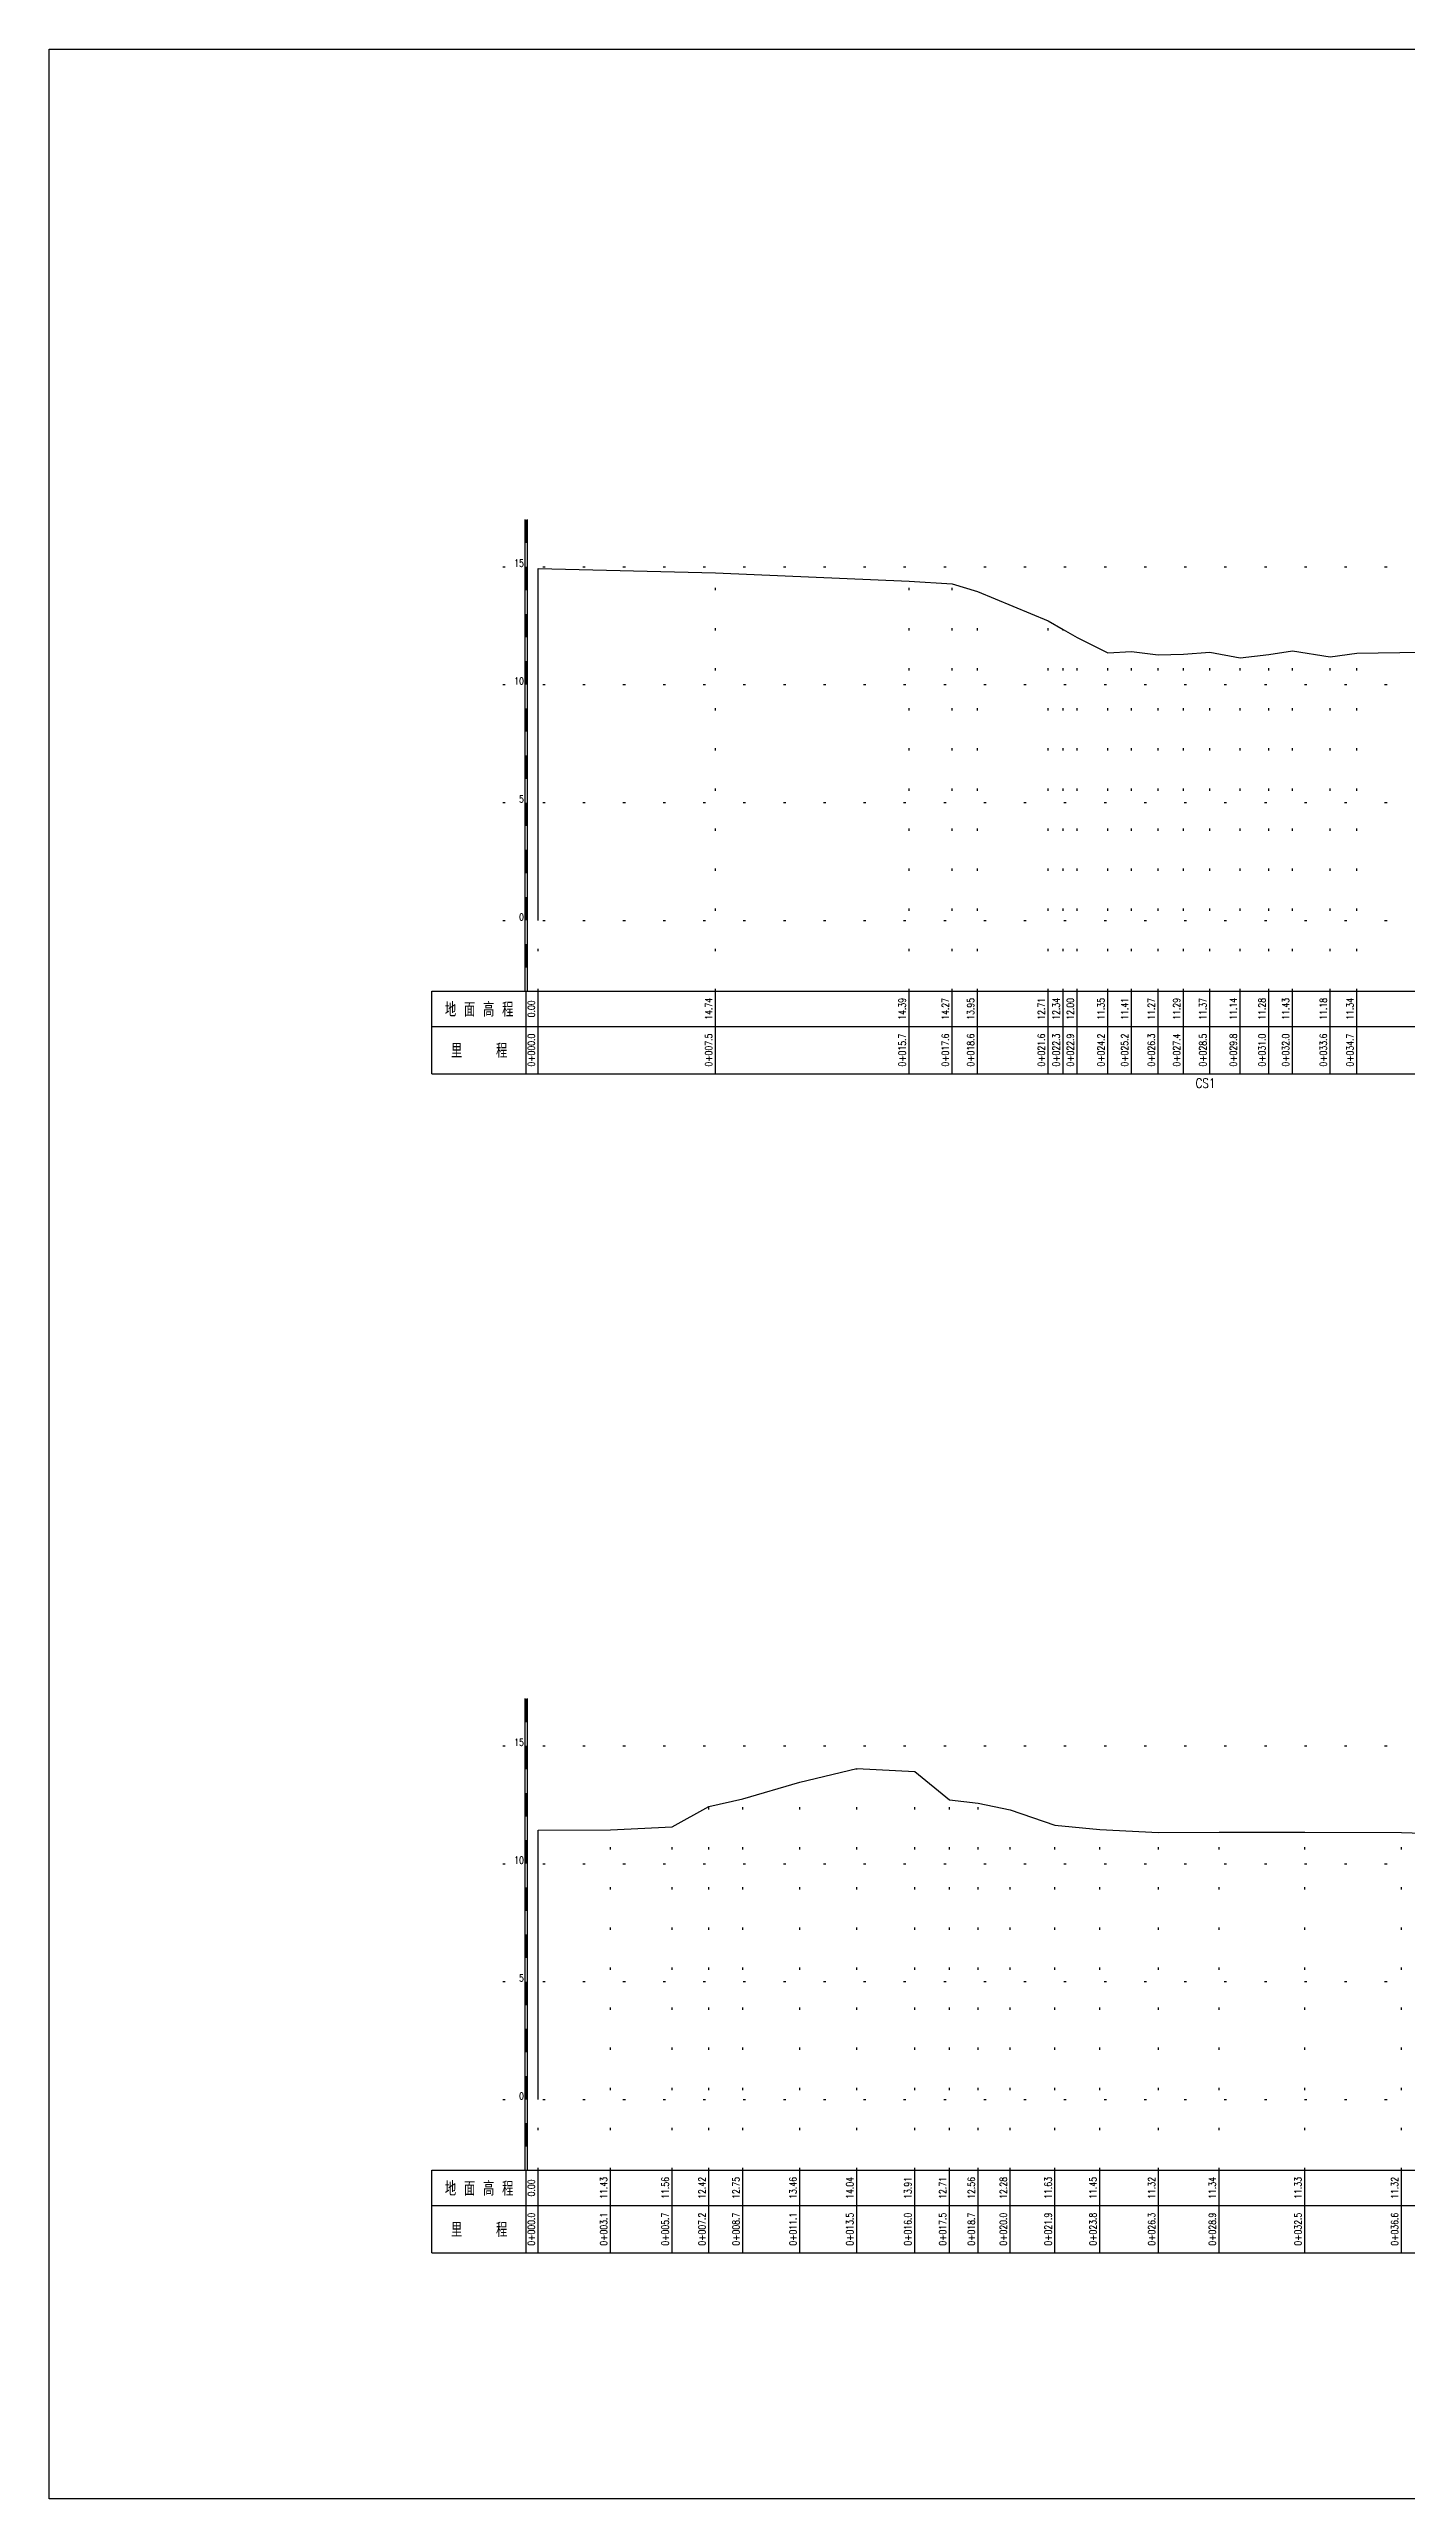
# Model space of a CAD drawing. Extents: x 393506 to 393814, y 3689661 to 3689837.
# Drawn here: x 393698.9 to 393756.4, y 3689732.8 to 3689836.7 of the extents above; entities that cross this region are included whole.
import ezdxf
from ezdxf.enums import TextEntityAlignment as Align

# ---------------------------------------------------------------- set-up
doc = ezdxf.new("R2010")
doc.units = 0
doc.linetypes.add('X4', pattern=[1.6, 0, -1.6])
doc.layers.get('0').update_dxf_attribs({"linetype": 'CONTINUOUS'})
for name, color, linetype in [('dmx', 1, 'CONTINUOUS'), ('zdm1', 2, 'CONTINUOUS'), ('ZDMT5', 3, 'CONTINUOUS')]:
    doc.layers.add(name, color=color, linetype=linetype)
doc.styles.add('HZ', font='rs.shx', dxfattribs={"width": 0.8, "bigfont": 'hztxt.shx'})

msp = doc.modelspace()

# ---------------------------------------------------------------- linework, layer by layer
at = {"linetype": 'Continuous'}
msp.add_lwpolyline([(393698.88, 3689836.72), (393814.34, 3689836.72), (393814.34, 3689732.83), (393698.88, 3689732.83)], close=True, dxfattribs=at)
at = {"layer": 'dmx', "linetype": 'Continuous', "flags": 128}
for points in [[(393719.62, 3689799.77), (393719.62, 3689814.7), (393727.14, 3689814.51), (393735.35, 3689814.16), (393737.18, 3689814.04), (393738.25, 3689813.72), (393741.25, 3689812.48), (393741.88, 3689812.11), (393742.48, 3689811.77), (393743.78, 3689811.12), (393744.79, 3689811.18), (393745.91, 3689811.04), (393746.99, 3689811.06), (393748.1, 3689811.14), (393749.39, 3689810.91), (393750.61, 3689811.05), (393751.61, 3689811.2), (393753.21, 3689810.95), (393754.34, 3689811.11), (393757.07, 3689811.15)], [(393719.62, 3689749.77), (393719.62, 3689761.19), (393722.69, 3689761.2), (393725.3, 3689761.33), (393726.86, 3689762.19), (393728.3, 3689762.52), (393730.72, 3689763.23), (393733.13, 3689763.81), (393735.59, 3689763.68), (393737.07, 3689762.48), (393738.28, 3689762.33), (393739.64, 3689762.05), (393741.54, 3689761.4), (393743.44, 3689761.22), (393745.93, 3689761.09), (393748.5, 3689761.11), (393752.13, 3689761.1), (393756.23, 3689761.09), (393759.41, 3689761)]]:
    msp.add_lwpolyline(points, dxfattribs=at)
at = {"layer": 'zdm1', "linetype": 'Continuous'}
for p, q in [((393719.07, 3689796.77), (393719.07, 3689816.77)), ((393719.17, 3689796.77), (393719.17, 3689816.77)), ((393715.12, 3689796.77), (393719.62, 3689796.77)), ((393715.12, 3689793.27), (393715.12, 3689796.77)), ((393719.12, 3689793.27), (393719.12, 3689796.77)), ((393719.62, 3689796.77), (393776.73, 3689796.77)), ((393715.12, 3689795.27), (393776.73, 3689795.27)), ((393715.12, 3689793.27), (393776.73, 3689793.27)), ((393719.07, 3689746.77), (393719.07, 3689766.77)), ((393719.17, 3689746.77), (393719.17, 3689766.77)), ((393715.12, 3689746.77), (393719.62, 3689746.77)), ((393715.12, 3689743.27), (393715.12, 3689746.77)), ((393719.12, 3689743.27), (393719.12, 3689746.77)), ((393719.62, 3689746.77), (393802.49, 3689746.77)), ((393715.12, 3689745.27), (393802.49, 3689745.27)), ((393715.12, 3689743.27), (393802.49, 3689743.27))]:
    msp.add_line(p, q, dxfattribs=at)
at = {"layer": 'zdm1', "linetype": 'X4'}
for p, q in [((393718.12, 3689814.77), (393777.73, 3689814.77)), ((393718.12, 3689809.77), (393777.73, 3689809.77)), ((393718.12, 3689804.77), (393777.73, 3689804.77)), ((393718.12, 3689799.77), (393777.73, 3689799.77)), ((393718.12, 3689764.77), (393803.49, 3689764.77)), ((393718.12, 3689759.77), (393803.49, 3689759.77)), ((393718.12, 3689754.77), (393803.49, 3689754.77)), ((393718.12, 3689749.77), (393803.49, 3689749.77))]:
    msp.add_line(p, q, dxfattribs=at)
at = {"layer": 'zdm1', "linetype": 'Continuous', "const_width": 0.1, "flags": 128}
for points in [[(393719.12, 3689815.77), (393719.12, 3689816.77)], [(393719.12, 3689813.77), (393719.12, 3689814.77)], [(393719.12, 3689811.77), (393719.12, 3689812.77)], [(393719.12, 3689809.77), (393719.12, 3689810.77)], [(393719.12, 3689807.77), (393719.12, 3689808.77)], [(393719.12, 3689805.77), (393719.12, 3689806.77)], [(393719.12, 3689803.77), (393719.12, 3689804.77)], [(393719.12, 3689801.77), (393719.12, 3689802.77)], [(393719.12, 3689799.77), (393719.12, 3689800.77)], [(393719.12, 3689797.77), (393719.12, 3689798.77)], [(393719.12, 3689765.77), (393719.12, 3689766.77)], [(393719.12, 3689763.77), (393719.12, 3689764.77)], [(393719.12, 3689761.77), (393719.12, 3689762.77)], [(393719.12, 3689759.77), (393719.12, 3689760.77)], [(393719.12, 3689757.77), (393719.12, 3689758.77)], [(393719.12, 3689755.77), (393719.12, 3689756.77)], [(393719.12, 3689753.77), (393719.12, 3689754.77)], [(393719.12, 3689751.77), (393719.12, 3689752.77)], [(393719.12, 3689749.77), (393719.12, 3689750.77)], [(393719.12, 3689747.77), (393719.12, 3689748.77)]]:
    msp.add_lwpolyline(points, dxfattribs=at)
at = {"layer": 'ZDMT5', "linetype": 'X4'}
for p, q in [((393719.62, 3689796.77), (393719.62, 3689814.7)), ((393727.14, 3689796.77), (393727.14, 3689814.51)), ((393735.35, 3689796.77), (393735.35, 3689814.16)), ((393737.18, 3689796.77), (393737.18, 3689814.04)), ((393738.25, 3689796.77), (393738.25, 3689813.72)), ((393741.25, 3689796.77), (393741.25, 3689812.48)), ((393741.88, 3689796.77), (393741.88, 3689812.11)), ((393742.48, 3689796.77), (393742.48, 3689811.77)), ((393743.78, 3689796.77), (393743.78, 3689811.12)), ((393744.79, 3689796.77), (393744.79, 3689811.18)), ((393745.91, 3689796.77), (393745.91, 3689811.04)), ((393746.99, 3689796.77), (393746.99, 3689811.06)), ((393748.1, 3689796.77), (393748.1, 3689811.14)), ((393749.39, 3689796.77), (393749.39, 3689810.91)), ((393750.61, 3689796.77), (393750.61, 3689811.05)), ((393751.61, 3689796.77), (393751.61, 3689811.2)), ((393753.21, 3689796.77), (393753.21, 3689810.95)), ((393754.34, 3689796.77), (393754.34, 3689811.11)), ((393719.62, 3689796.77), (393719.62, 3689799.77)), ((393730.72, 3689746.77), (393730.72, 3689763.23)), ((393733.13, 3689746.77), (393733.13, 3689763.81)), ((393735.59, 3689746.77), (393735.59, 3689763.68)), ((393726.86, 3689746.77), (393726.86, 3689762.19)), ((393728.3, 3689746.77), (393728.3, 3689762.52)), ((393737.07, 3689746.77), (393737.07, 3689762.48)), ((393738.28, 3689746.77), (393738.28, 3689762.33)), ((393739.64, 3689746.77), (393739.64, 3689762.05)), ((393719.62, 3689746.77), (393719.62, 3689761.19)), ((393722.69, 3689746.77), (393722.69, 3689761.2)), ((393725.3, 3689746.77), (393725.3, 3689761.33)), ((393741.54, 3689746.77), (393741.54, 3689761.4)), ((393743.44, 3689746.77), (393743.44, 3689761.22)), ((393745.93, 3689746.77), (393745.93, 3689761.09)), ((393748.5, 3689746.77), (393748.5, 3689761.11)), ((393752.13, 3689746.77), (393752.13, 3689761.1)), ((393756.23, 3689746.77), (393756.23, 3689761.09)), ((393719.62, 3689746.77), (393719.62, 3689749.77))]:
    msp.add_line(p, q, dxfattribs=at)
at = {"layer": 'ZDMT5', "linetype": 'Continuous'}
for p, q in [((393719.62, 3689793.27), (393719.62, 3689796.77)), ((393727.14, 3689793.27), (393727.14, 3689796.77)), ((393735.35, 3689793.27), (393735.35, 3689796.77)), ((393737.18, 3689793.27), (393737.18, 3689796.77)), ((393738.25, 3689793.27), (393738.25, 3689796.77)), ((393741.25, 3689793.27), (393741.25, 3689796.77)), ((393741.88, 3689793.27), (393741.88, 3689796.77)), ((393742.48, 3689793.27), (393742.48, 3689796.77)), ((393743.78, 3689793.27), (393743.78, 3689796.77)), ((393744.79, 3689793.27), (393744.79, 3689796.77)), ((393745.91, 3689793.27), (393745.91, 3689796.77)), ((393746.99, 3689793.27), (393746.99, 3689796.77)), ((393748.1, 3689793.27), (393748.1, 3689796.77)), ((393749.39, 3689793.27), (393749.39, 3689796.77)), ((393750.61, 3689793.27), (393750.61, 3689796.77)), ((393751.61, 3689793.27), (393751.61, 3689796.77)), ((393753.21, 3689793.27), (393753.21, 3689796.77)), ((393754.34, 3689793.27), (393754.34, 3689796.77)), ((393719.62, 3689743.27), (393719.62, 3689746.77)), ((393722.69, 3689743.27), (393722.69, 3689746.77)), ((393725.3, 3689743.27), (393725.3, 3689746.77)), ((393726.86, 3689743.27), (393726.86, 3689746.77)), ((393728.3, 3689743.27), (393728.3, 3689746.77)), ((393730.72, 3689743.27), (393730.72, 3689746.77)), ((393733.13, 3689743.27), (393733.13, 3689746.77)), ((393735.59, 3689743.27), (393735.59, 3689746.77)), ((393737.07, 3689743.27), (393737.07, 3689746.77)), ((393738.28, 3689743.27), (393738.28, 3689746.77)), ((393739.64, 3689743.27), (393739.64, 3689746.77)), ((393741.54, 3689743.27), (393741.54, 3689746.77)), ((393743.44, 3689743.27), (393743.44, 3689746.77)), ((393745.93, 3689743.27), (393745.93, 3689746.77)), ((393748.5, 3689743.27), (393748.5, 3689746.77)), ((393752.13, 3689743.27), (393752.13, 3689746.77)), ((393756.23, 3689743.27), (393756.23, 3689746.77))]:
    msp.add_line(p, q, dxfattribs=at)

# ---------------------------------------------------------------- texts
at = {"layer": 'zdm1', "linetype": 'Continuous', "style": 'HZ', "width": 0.8}
for s, p in [('15', (393719.02, 3689814.77)), ('10', (393719.02, 3689809.77)), ('5', (393719.02, 3689804.77)), ('0', (393719.02, 3689799.77)), ('15', (393719.02, 3689764.77)), ('10', (393719.02, 3689759.77)), ('5', (393719.02, 3689754.77)), ('0', (393719.02, 3689749.77))]:
    msp.add_text(s, height=0.3, dxfattribs=at).set_placement(p, align=Align.RIGHT)
for s, height, p in [('地 面 高 程', 0.6, (393717.12, 3689796.02)), ('里    程', 0.6, (393717.12, 3689794.27)), ('CS1', 0.4, (393747.92, 3689792.87)), ('地 面 高 程', 0.6, (393717.12, 3689746.02)), ('里    程', 0.6, (393717.12, 3689744.27))]:
    msp.add_text(s, height=height, dxfattribs=at).set_placement(p, align=Align.MIDDLE)
at = {"layer": 'ZDMT5', "linetype": 'Continuous', "style": 'HZ', "width": 0.8}
for s, p in [('0.00', (393719.57, 3689796.02)), ('14.74', (393727.09, 3689796.02)), ('14.39', (393735.3, 3689796.02)), ('14.27', (393737.13, 3689796.02)), ('13.95', (393738.2, 3689796.02)), ('12.71', (393741.2, 3689796.02)), ('12.34', (393741.83, 3689796.02)), ('12.00', (393742.43, 3689796.02)), ('11.35', (393743.73, 3689796.02)), ('11.41', (393744.74, 3689796.02)), ('11.27', (393745.86, 3689796.02)), ('11.29', (393746.94, 3689796.02)), ('11.37', (393748.05, 3689796.02)), ('11.14', (393749.34, 3689796.02)), ('11.28', (393750.56, 3689796.02)), ('11.43', (393751.56, 3689796.02)), ('11.18', (393753.16, 3689796.02)), ('11.34', (393754.29, 3689796.02)), ('0+000.0', (393719.57, 3689794.27)), ('0+007.5', (393727.09, 3689794.27)), ('0+015.7', (393735.3, 3689794.27)), ('0+017.6', (393737.13, 3689794.27)), ('0+018.6', (393738.2, 3689794.27)), ('0+021.6', (393741.2, 3689794.27)), ('0+022.3', (393741.83, 3689794.27)), ('0+022.9', (393742.43, 3689794.27)), ('0+024.2', (393743.73, 3689794.27)), ('0+025.2', (393744.74, 3689794.27)), ('0+026.3', (393745.86, 3689794.27)), ('0+027.4', (393746.94, 3689794.27)), ('0+028.5', (393748.05, 3689794.27)), ('0+029.8', (393749.34, 3689794.27)), ('0+031.0', (393750.56, 3689794.27)), ('0+032.0', (393751.56, 3689794.27)), ('0+033.6', (393753.16, 3689794.27)), ('0+034.7', (393754.29, 3689794.27)), ('0.00', (393719.57, 3689746.02)), ('11.43', (393722.64, 3689746.02)), ('11.56', (393725.25, 3689746.02)), ('12.42', (393726.81, 3689746.02)), ('12.75', (393728.25, 3689746.02)), ('13.46', (393730.67, 3689746.02)), ('14.04', (393733.08, 3689746.02)), ('13.91', (393735.54, 3689746.02)), ('12.71', (393737.02, 3689746.02)), ('12.56', (393738.23, 3689746.02)), ('12.28', (393739.59, 3689746.02)), ('11.63', (393741.49, 3689746.02)), ('11.45', (393743.39, 3689746.02)), ('11.32', (393745.88, 3689746.02)), ('11.34', (393748.45, 3689746.02)), ('11.33', (393752.08, 3689746.02)), ('11.32', (393756.18, 3689746.02)), ('0+000.0', (393719.57, 3689744.27)), ('0+003.1', (393722.64, 3689744.27)), ('0+005.7', (393725.25, 3689744.27)), ('0+007.2', (393726.81, 3689744.27)), ('0+008.7', (393728.25, 3689744.27)), ('0+011.1', (393730.67, 3689744.27)), ('0+013.5', (393733.08, 3689744.27)), ('0+016.0', (393735.54, 3689744.27)), ('0+017.5', (393737.02, 3689744.27)), ('0+018.7', (393738.23, 3689744.27)), ('0+020.0', (393739.59, 3689744.27)), ('0+021.9', (393741.49, 3689744.27)), ('0+023.8', (393743.39, 3689744.27)), ('0+026.3', (393745.88, 3689744.27)), ('0+028.9', (393748.45, 3689744.27)), ('0+032.5', (393752.08, 3689744.27)), ('0+036.6', (393756.18, 3689744.27))]:
    msp.add_text(s, height=0.3, rotation=90, dxfattribs=at).set_placement(p, align=Align.BOTTOM_CENTER)

doc.saveas('drawing.dxf')
